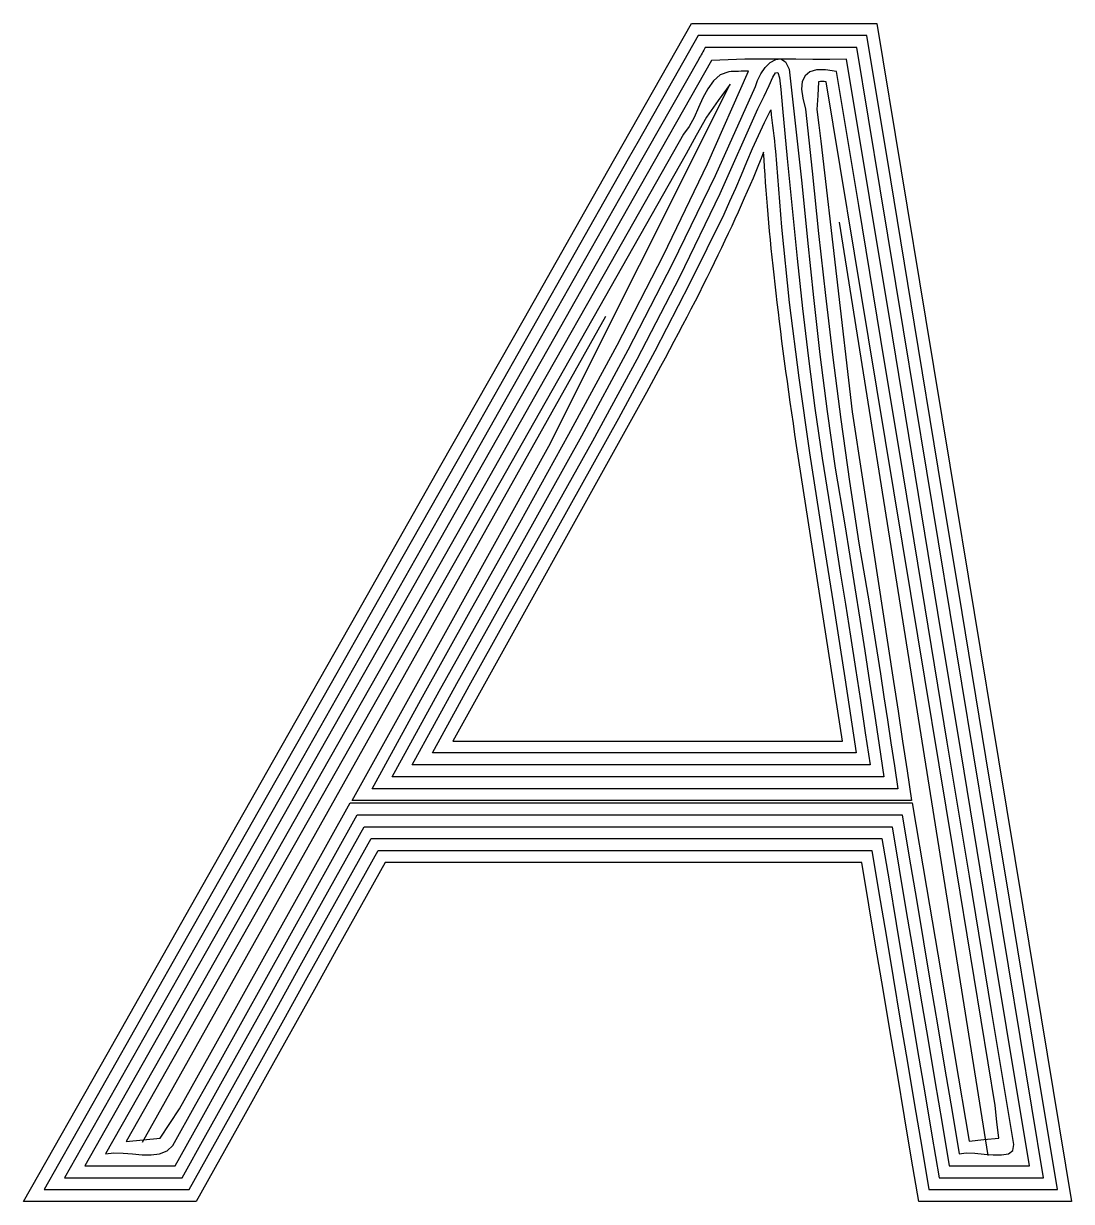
# Model space of a CAD drawing. Extents: x 11 to 234, y 10 to 80.
# Drawn here: x 11.3 to 60.9, y 10.2 to 66 of the extents above; entities that cross this region are included whole.
import ezdxf

# ---------------------------------------------------------------- set-up
doc = ezdxf.new("R2010")
doc.units = 0
doc.layers.add('text', color=7, linetype='CONTINUOUS')

msp = doc.modelspace()

# ---------------------------------------------------------------- linework, layer by layer
at = {"layer": 'text', "color": 7}
for p, q in [((38.970014, 59.046918), (42.925973, 66.025781)), ((42.925973, 66.025781), (44.025645, 66.025781)), ((44.025645, 66.025781), (45.125314, 66.025781)), ((45.125314, 66.025781), (46.224985, 66.025781)), ((46.224985, 66.025781), (47.324655, 66.025781)), ((47.324655, 66.025781), (48.424326, 66.025781)), ((48.424326, 66.025781), (49.523998, 66.025781)), ((49.523998, 66.025781), (50.623667, 66.025781)), ((50.623667, 66.025781), (51.723338, 66.025781)), ((51.723338, 66.025781), (52.875375, 59.046918)), ((43.256606, 65.458992), (42.78212, 64.622911)), ((44.254965, 65.458992), (43.256606, 65.458992)), ((45.253326, 65.458992), (44.254965, 65.458992)), ((46.251684, 65.458992), (45.253326, 65.458992)), ((47.250042, 65.458992), (46.251684, 65.458992)), ((48.248401, 65.458992), (47.250042, 65.458992)), ((49.246762, 65.458992), (48.248401, 65.458992)), ((50.24512, 65.458992), (49.246762, 65.458992)), ((51.243481, 65.458992), (50.24512, 65.458992)), ((52.373109, 58.621408), (51.243481, 65.458992)), ((43.549412, 64.825756), (43.510604, 64.756967)), ((43.588215, 64.894547), (43.549412, 64.825756)), ((44.485154, 64.894547), (43.588215, 64.894547)), ((45.382087, 64.894547), (44.485154, 64.894547)), ((46.279026, 64.894547), (45.382087, 64.894547)), ((47.175959, 64.894547), (46.279026, 64.894547)), ((48.072895, 64.894547), (47.175959, 64.894547)), ((48.969834, 64.894547), (48.072895, 64.894547)), ((49.866767, 64.894547), (48.969834, 64.894547)), ((50.763703, 64.894547), (49.866767, 64.894547)), ((51.870175, 58.198038), (50.763703, 64.894547)), ((43.277773, 64.344214), (39.523441, 57.727779)), ((43.884548, 64.273659), (40.172267, 57.726662)), ((42.78212, 64.622911), (42.307634, 63.786828)), ((43.316576, 64.413009), (43.277773, 64.344214)), ((43.355384, 64.4818), (43.316576, 64.413009)), ((43.394187, 64.550589), (43.355384, 64.4818)), ((43.432995, 64.619381), (43.394187, 64.550589)), ((43.471801, 64.688172), (43.432995, 64.619381)), ((43.510604, 64.756967), (43.471801, 64.688172)), ((44.66651, 64.312408), (43.884548, 64.273659)), ((45.45893, 64.332841), (44.66651, 64.312408)), ((46.259149, 64.339529), (45.45893, 64.332841)), ((47.064501, 64.337271), (46.259149, 64.339529)), ((46.668329, 64.176958), (46.925755, 64.327255)), ((46.925755, 64.327255), (47.174367, 64.349946)), ((47.87232, 64.330442), (47.064501, 64.337271)), ((47.174367, 64.349946), (47.392999, 64.208017)), ((47.392999, 64.208017), (47.560487, 63.864439)), ((48.679938, 64.323866), (47.87232, 64.330442)), ((49.484698, 64.322173), (48.679938, 64.323866)), ((50.283928, 64.330103), (49.484698, 64.322173)), ((51.368844, 57.774933), (50.283928, 64.330103)), ((42.307634, 63.786828), (41.833148, 62.950748)), ((43.695566, 59.373556), (45.641379, 63.765577)), ((44.695937, 63.744495), (44.295579, 63.589752)), ((44.814112, 63.746925), (44.695937, 63.744385)), ((44.695937, 63.744376), (44.695937, 63.744495)), ((44.695937, 63.744385), (44.695937, 63.744385)), ((44.695937, 63.744385), (44.695937, 63.744385)), ((44.695937, 63.744385), (44.695937, 63.744382)), ((44.695937, 63.744382), (44.695937, 63.744382)), ((44.695937, 63.744382), (44.695937, 63.744379)), ((44.695937, 63.744379), (44.695937, 63.744376)), ((44.695937, 63.744376), (44.695937, 63.744376)), ((44.932281, 63.75034), (44.814112, 63.746925)), ((45.05045, 63.75415), (44.932281, 63.75034)), ((45.16862, 63.757988), (45.05045, 63.75415)), ((45.286792, 63.761431), (45.16862, 63.757988)), ((45.404975, 63.763971), (45.286792, 63.761431)), ((45.52317, 63.765664), (45.404975, 63.763971)), ((45.641379, 63.765577), (45.52317, 63.765664)), ((46.211699, 63.641667), (46.423253, 63.93609)), ((46.423253, 63.93609), (46.668329, 64.176958)), ((46.789433, 63.479271), (46.920348, 63.697572)), ((46.920348, 63.697572), (47.018871, 63.702794)), ((47.018871, 63.702794), (47.097292, 63.451125)), ((47.560487, 63.864439), (47.869946, 61.163866)), ((48.536301, 63.730889), (48.313247, 63.544791)), ((48.857253, 63.829918), (48.536301, 63.730889)), ((49.278924, 63.839796), (48.857253, 63.829918)), ((49.804151, 63.758501), (49.278924, 63.839796)), ((50.85886, 57.40133), (49.804151, 63.758501)), ((40.462821, 54.574877), (44.759437, 63.158884)), ((43.971441, 63.310646), (43.704343, 62.938465)), ((44.295579, 63.589752), (43.971441, 63.310646)), ((44.759437, 63.158884), (44.201371, 62.374458)), ((45.973794, 63.040277), (46.05482, 63.33072)), ((46.05482, 63.33072), (46.211699, 63.641667)), ((46.381261, 62.578756), (46.613832, 63.091723)), ((46.613832, 63.091723), (46.789433, 63.479271)), ((47.097292, 63.451125), (47.167902, 62.898726)), ((48.185262, 63.273686), (48.149516, 62.919638)), ((48.313247, 63.544791), (48.185262, 63.273686)), ((48.957484, 63.264717), (48.914377, 62.60815)), ((49.046294, 63.271942), (48.957484, 63.264717)), ((49.135103, 63.279167), (49.046294, 63.271942)), ((49.222683, 63.271942), (49.135103, 63.279167)), ((49.310262, 63.264717), (49.222683, 63.271942)), ((51.316097, 51.135458), (49.310262, 63.264717)), ((41.833148, 62.950748), (41.358665, 62.114664)), ((43.704343, 62.938465), (43.475094, 62.504526)), ((44.077676, 58.82055), (45.973794, 63.040277)), ((46.079427, 61.984196), (46.381261, 62.578756)), ((47.167902, 62.898726), (47.242987, 62.001778)), ((48.149516, 62.919638), (48.20318, 62.484711)), ((48.914377, 62.60815), (48.871271, 61.951585)), ((41.358665, 62.114664), (40.884179, 61.278581)), ((43.264517, 62.040124), (43.053423, 61.576565)), ((43.475094, 62.504526), (43.264517, 62.040124)), ((44.201371, 62.374458), (43.643307, 61.590033)), ((44.292929, 57.968089), (46.079427, 61.984196)), ((47.242987, 62.001778), (47.242987, 62.001778)), ((47.242987, 62.001778), (47.242987, 62.001775)), ((47.242987, 62.001775), (47.469146, 59.629063)), ((47.242987, 62.001775), (47.242987, 62.001773)), ((47.242987, 62.00177), (47.242987, 62.001775)), ((47.242987, 62.001773), (47.242987, 62.001773)), ((47.242987, 62.001773), (47.242987, 62.00177)), ((47.242987, 62.00177), (47.242987, 62.00177)), ((47.242987, 62.00177), (47.242987, 62.00177)), ((48.20318, 62.484711), (48.343431, 61.97096)), ((43.053423, 61.576565), (42.822633, 61.145152)), ((43.643307, 61.590033), (43.159657, 60.721539)), ((46.385898, 61.330442), (46.685601, 61.938275)), ((46.685601, 61.938275), (46.714704, 61.692214)), ((46.714704, 61.692214), (46.743806, 61.44615)), ((46.743806, 61.44615), (46.772912, 61.200089)), ((48.343431, 61.97096), (48.64667, 59.0257)), ((48.871271, 61.951585), (48.970548, 61.204718)), ((40.884179, 61.278581), (40.409695, 60.4425)), ((42.822633, 61.145152), (42.552964, 60.777191)), ((46.101068, 60.716118), (46.385898, 61.330442)), ((46.772912, 61.200089), (46.802015, 60.954028)), ((46.802015, 60.954028), (46.83112, 60.707964)), ((47.869946, 61.163866), (48.156628, 58.45961)), ((48.970548, 61.204718), (49.069825, 60.457853)), ((42.552964, 60.777191), (39.128028, 54.735913)), ((40.409695, 60.4425), (39.935206, 59.606417)), ((43.159657, 60.721539), (42.67601, 59.853045)), ((45.827053, 60.097058), (46.101068, 60.716118)), ((46.83112, 60.707964), (46.860226, 60.461903)), ((46.860226, 60.461903), (46.889329, 60.215839)), ((49.069825, 60.457853), (49.806767, 54.038957)), ((42.67601, 59.853045), (36.043492, 48.14732)), ((45.559794, 59.475026), (45.827053, 60.097058)), ((46.889329, 60.215839), (46.918434, 59.969778)), ((46.918434, 59.969778), (47.194298, 56.382564)), ((39.935206, 59.606417), (39.460723, 58.770334)), ((41.607328, 55.051573), (43.695566, 59.373556)), ((45.295239, 58.851775), (45.559794, 59.475026)), ((47.469146, 59.629063), (47.698872, 57.257374)), ((35.014055, 52.068054), (38.970014, 59.046918)), ((39.460723, 58.770334), (36.059914, 52.768235)), ((42.054484, 54.664912), (44.077676, 58.82055)), ((45.029326, 58.229071), (45.295239, 58.851775)), ((48.64667, 59.0257), (48.957165, 56.080841)), ((52.875375, 59.046918), (54.027411, 52.068054)), ((44.758006, 57.608673), (45.029326, 58.229071)), ((48.156628, 58.45961), (48.434842, 55.753601)), ((52.975936, 51.501413), (51.870175, 58.198038)), ((53.502241, 51.783745), (52.373109, 58.621408)), ((39.523441, 57.727779), (35.767459, 51.104566)), ((40.172267, 57.726662), (36.460328, 51.178703)), ((42.374662, 54.016811), (44.292929, 57.968089)), ((44.477215, 56.992337), (44.758006, 57.608673)), ((52.451802, 51.219439), (51.368844, 57.774933)), ((42.877636, 53.733821), (44.477215, 56.992337)), ((47.698872, 57.257374), (47.938419, 54.88717)), ((51.909867, 51.043549), (50.85886, 57.40133)), ((56.996144, 12.379816), (49.952997, 56.606621)), ((47.194298, 56.382564), (47.569018, 52.806383)), ((48.957165, 56.080841), (49.282107, 53.137359)), ((48.434842, 55.753601), (48.718905, 53.047756)), ((39.128028, 54.735913), (35.70395, 48.694436)), ((39.407217, 50.784763), (41.607328, 55.051573)), ((47.938419, 54.88717), (48.194039, 52.518925)), ((36.166202, 45.990871), (40.462821, 54.574877)), ((39.931072, 50.559888), (42.054484, 54.664912)), ((40.353279, 50.116367), (42.374662, 54.016811)), ((41.208647, 50.511007), (42.877636, 53.733821)), ((49.806767, 54.038957), (50.543708, 47.620064)), ((48.718905, 53.047756), (49.023123, 50.344002)), ((49.282107, 53.137359), (49.628693, 50.196245)), ((36.059914, 52.768235), (32.658389, 46.766539)), ((47.569018, 52.806383), (48.02205, 49.238913)), ((48.194039, 52.518925), (48.471988, 50.153102)), ((16.912361, 13.001269), (38.870402, 52.152866)), ((31.058096, 45.08919), (35.014055, 52.068054)), ((54.027411, 52.068054), (55.179447, 45.08919)), ((54.081262, 44.804714), (52.975936, 51.501413)), ((54.63102, 44.946022), (53.502241, 51.783745)), ((35.767459, 51.104566), (32.010136, 44.476343)), ((36.460328, 51.178703), (32.748584, 44.630061)), ((53.321926, 39.006199), (51.316097, 51.135458)), ((52.958469, 44.685368), (51.909867, 51.043549)), ((53.533508, 44.663738), (52.451802, 51.219439)), ((37.125786, 46.558251), (39.407217, 50.784763)), ((37.734285, 46.492002), (39.931072, 50.559888)), ((39.486645, 47.315461), (41.208647, 50.511007)), ((49.023123, 50.344002), (49.361815, 47.644256)), ((38.257452, 46.252762), (40.353279, 50.116367)), ((48.471988, 50.153102), (48.778513, 47.790171)), ((49.628693, 50.196245), (50.004114, 47.258481)), ((48.02205, 49.238913), (48.532833, 45.677844)), ((35.70395, 48.694436), (32.280318, 42.652919)), ((36.043492, 48.14732), (29.410976, 36.441597)), ((40.793277, 48.545299), (31.615071, 32.01691)), ((48.778513, 47.790171), (49.119869, 45.430595)), ((49.361815, 47.644256), (49.749289, 44.950448)), ((50.543708, 47.620064), (51.526666, 41.231473)), ((37.728028, 44.138737), (39.486645, 47.315461)), ((50.004114, 47.258481), (50.415563, 44.325052)), ((32.658389, 46.766539), (29.256378, 40.765118)), ((34.793589, 42.357175), (37.125786, 46.558251)), ((35.490974, 42.44778), (37.734285, 46.492002)), ((31.505804, 37.592183), (36.166202, 45.990871)), ((36.115834, 42.412), (38.257452, 46.252762)), ((50.085734, 32.01691), (47.914954, 46.031764)), ((48.532833, 45.677844), (49.080826, 42.120862)), ((49.119869, 45.430595), (49.502311, 43.074847)), ((27.102137, 38.110327), (31.058096, 45.08919)), ((49.749289, 44.950448), (50.199857, 42.264494)), ((54.005965, 38.327005), (52.958469, 44.685368)), ((55.186442, 38.107993), (54.081262, 44.804714)), ((55.759587, 38.108263), (54.63102, 44.946022)), ((55.179447, 45.08919), (56.331483, 38.110327)), ((32.010136, 44.476343), (28.251774, 37.844868)), ((32.748584, 44.630061), (29.036896, 38.081009)), ((35.949196, 40.972396), (37.728028, 44.138737)), ((50.415563, 44.325052), (50.870237, 41.396945)), ((54.614676, 38.107947), (53.533508, 44.663738)), ((49.502311, 43.074847), (49.743837, 41.552086)), ((32.280318, 42.652919), (28.856717, 36.611537)), ((33.227989, 38.413755), (35.490974, 42.44778)), ((32.441176, 38.166661), (34.793589, 42.357175)), ((33.957096, 38.580088), (36.115834, 42.412)), ((49.080826, 42.120862), (49.645474, 38.565647)), ((50.199857, 42.264494), (50.438967, 40.772941)), ((49.743837, 41.552086), (49.985498, 40.029325)), ((50.870237, 41.396945), (51.37533, 38.475141)), ((29.256378, 40.765118), (25.854126, 34.763831)), ((34.166548, 37.807996), (35.949196, 40.972396)), ((50.438967, 40.772941), (50.676491, 39.281092)), ((51.526666, 41.231473), (52.509623, 34.842882)), ((49.985498, 40.029325), (50.226589, 38.506462)), ((50.676491, 39.281092), (50.912186, 37.788918)), ((31.809899, 34.743026), (33.957096, 38.580088)), ((49.645474, 38.565647), (50.20623, 35.009887)), ((55.327197, 26.876846), (53.321926, 39.006199)), ((23.146178, 31.131461), (27.102137, 38.110327)), ((29.036896, 38.081009), (25.325114, 31.531825)), ((30.099096, 33.971845), (32.441176, 38.166661)), ((30.972184, 34.376445), (33.227989, 38.413755)), ((50.226589, 38.506462), (50.466402, 36.983385)), ((51.37533, 38.475141), (51.546588, 37.386141)), ((55.053653, 31.968677), (54.005965, 38.327005)), ((55.696017, 31.552188), (54.614676, 38.107947)), ((56.291759, 31.411294), (55.186442, 38.107993)), ((56.888084, 31.270496), (55.759587, 38.108263)), ((56.331483, 38.110327), (57.483521, 31.131461)), ((28.251774, 37.844868), (24.492683, 31.211912)), ((26.845409, 29.193493), (31.505804, 37.592183)), ((32.396486, 34.637102), (34.166548, 37.807996)), ((50.912186, 37.788918), (51.145818, 36.2964)), ((50.466402, 36.983385), (50.704225, 35.459989)), ((51.546588, 37.386141), (51.716, 36.296854)), ((29.410976, 36.441597), (22.773032, 24.738945)), ((28.856717, 36.611537), (25.432737, 30.570452)), ((51.145818, 36.2964), (51.377139, 34.803512)), ((51.716, 36.296854), (51.883877, 35.207335)), ((50.704225, 35.459989), (50.939359, 33.93617)), ((51.883877, 35.207335), (52.050527, 34.117627)), ((25.854126, 34.763831), (22.451875, 28.762548)), ((29.702904, 30.886823), (31.809899, 34.743026)), ((30.655404, 31.451268), (32.396486, 34.637102)), ((50.20623, 35.009887), (50.742537, 31.451268)), ((51.377139, 34.803512), (51.605917, 33.310229)), ((52.509623, 34.842882), (52.724352, 33.430585)), ((28.750407, 30.322379), (30.972184, 34.376445)), ((52.050527, 34.117627), (52.216256, 33.027775)), ((27.797907, 29.757853), (30.099096, 33.971845)), ((50.939359, 33.93617), (51.171083, 32.411814)), ((51.605917, 33.310229), (51.831906, 31.816525)), ((52.216256, 33.027775), (52.381381, 31.93783)), ((52.724352, 33.430585), (52.939078, 32.018289)), ((51.171083, 32.411814), (51.398703, 30.886823)), ((31.615071, 32.01691), (50.085734, 32.01691)), ((52.381381, 31.93783), (52.546205, 30.84784)), ((52.939078, 32.018289), (53.153138, 30.605891)), ((56.102831, 25.610591), (55.053653, 31.968677)), ((25.325114, 31.531825), (21.613093, 24.982785)), ((33.166293, 31.451268), (30.655404, 31.451268)), ((35.677187, 31.451268), (33.166293, 31.451268)), ((38.188079, 31.451268), (35.677187, 31.451268)), ((40.69897, 31.451268), (38.188079, 31.451268)), ((43.209862, 31.451268), (40.69897, 31.451268)), ((45.720754, 31.451268), (43.209862, 31.451268)), ((48.231648, 31.451268), (45.720754, 31.451268)), ((50.742537, 31.451268), (48.231648, 31.451268)), ((51.831906, 31.816525), (52.05487, 30.322379)), ((56.778229, 24.996572), (55.696017, 31.552188)), ((57.397495, 24.714666), (56.291759, 31.411294)), ((58.016656, 24.43274), (56.888084, 31.270496)), ((19.190218, 24.152597), (23.146178, 31.131461)), ((24.492683, 31.211912), (20.733167, 24.579239)), ((32.414879, 30.886823), (29.702904, 30.886823)), ((35.126854, 30.886823), (32.414879, 30.886823)), ((37.838829, 30.886823), (35.126854, 30.886823)), ((40.550804, 30.886823), (37.838829, 30.886823)), ((43.262779, 30.886823), (40.550804, 30.886823)), ((45.974754, 30.886823), (43.262779, 30.886823)), ((48.686728, 30.886823), (45.974754, 30.886823)), ((51.398703, 30.886823), (48.686728, 30.886823)), ((52.546205, 30.84784), (52.711034, 29.757853)), ((57.483521, 31.131461), (58.635557, 24.152597)), ((25.432737, 30.570452), (22.007959, 24.529838)), ((31.663462, 30.322379), (28.750407, 30.322379)), ((34.576523, 30.322379), (31.663462, 30.322379)), ((37.489579, 30.322379), (34.576523, 30.322379)), ((40.402637, 30.322379), (37.489579, 30.322379)), ((43.315695, 30.322379), (40.402637, 30.322379)), ((46.228754, 30.322379), (43.315695, 30.322379)), ((49.141812, 30.322379), (46.228754, 30.322379)), ((52.05487, 30.322379), (49.141812, 30.322379)), ((53.153138, 30.605891), (53.367201, 29.193493)), ((30.912048, 29.757853), (27.797907, 29.757853)), ((34.02619, 29.757853), (30.912048, 29.757853)), ((37.140332, 29.757853), (34.02619, 29.757853)), ((40.25447, 29.757853), (37.140332, 29.757853)), ((43.368612, 29.757853), (40.25447, 29.757853)), ((46.482754, 29.757853), (43.368612, 29.757853)), ((49.596892, 29.757853), (46.482754, 29.757853)), ((52.711034, 29.757853), (49.596892, 29.757853)), ((24.737863, 25.461378), (26.760742, 29.087659)), ((26.760742, 29.087659), (33.419412, 29.087659)), ((33.475857, 29.193493), (26.845409, 29.193493)), ((33.419412, 29.087659), (40.078081, 29.087659)), ((40.106304, 29.193493), (33.475857, 29.193493)), ((40.078081, 29.087659), (46.736751, 29.087659)), ((46.736751, 29.193493), (40.106304, 29.193493)), ((53.367201, 29.193493), (46.736751, 29.193493)), ((46.736751, 29.087659), (53.395423, 29.087659)), ((53.395423, 29.087659), (54.069612, 25.079881)), ((22.451875, 28.762548), (19.049855, 22.761132)), ((25.998056, 26.564836), (27.09235, 28.523159)), ((27.09235, 28.523159), (30.320265, 28.523159)), ((30.320265, 28.523159), (33.548176, 28.523159)), ((33.548176, 28.523159), (36.776087, 28.523159)), ((36.776087, 28.523159), (40.003998, 28.523159)), ((40.003998, 28.523159), (43.231909, 28.523159)), ((43.231909, 28.523159), (46.459823, 28.523159)), ((46.459823, 28.523159), (49.687734, 28.523159)), ((49.687734, 28.523159), (52.915645, 28.523159)), ((52.915645, 28.523159), (53.253076, 26.513886)), ((26.302159, 25.951163), (27.423962, 27.958773)), ((27.423962, 27.958773), (30.550454, 27.958773)), ((30.550454, 27.958773), (33.67694, 27.958773)), ((33.67694, 27.958773), (36.803429, 27.958773)), ((36.803429, 27.958773), (39.929915, 27.958773)), ((39.929915, 27.958773), (43.056404, 27.958773)), ((43.056404, 27.958773), (46.182892, 27.958773)), ((46.182892, 27.958773), (49.309378, 27.958773)), ((49.309378, 27.958773), (52.43587, 27.958773)), ((52.43587, 27.958773), (52.773301, 25.949501)), ((26.63377, 25.386719), (27.755573, 27.394329)), ((27.755573, 27.394329), (30.78064, 27.394329)), ((30.78064, 27.394329), (33.805704, 27.394329)), ((33.805704, 27.394329), (36.830768, 27.394329)), ((36.830768, 27.394329), (39.855834, 27.394329)), ((39.855834, 27.394329), (42.880898, 27.394329)), ((42.880898, 27.394329), (45.905962, 27.394329)), ((45.905962, 27.394329), (48.931026, 27.394329)), ((48.931026, 27.394329), (51.956092, 27.394329)), ((51.956092, 27.394329), (52.293523, 25.385056)), ((26.965381, 24.822274), (28.087185, 26.829885)), ((28.087185, 26.829885), (31.010826, 26.829885)), ((31.010826, 26.829885), (33.934468, 26.829885)), ((33.934468, 26.829885), (36.858109, 26.829885)), ((36.858109, 26.829885), (39.781748, 26.829885)), ((39.781748, 26.829885), (42.70539, 26.829885)), ((42.70539, 26.829885), (45.629031, 26.829885)), ((45.629031, 26.829885), (48.552673, 26.829885)), ((48.552673, 26.829885), (51.476315, 26.829885)), ((51.476315, 26.829885), (51.813903, 24.82064)), ((57.332465, 14.747491), (55.327197, 26.876846)), ((24.905142, 24.605745), (25.998056, 26.564836)), ((28.416028, 26.266251), (27.297315, 24.257329)), ((31.238993, 26.266251), (28.416028, 26.266251)), ((34.061958, 26.266251), (31.238993, 26.266251)), ((36.884923, 26.266251), (34.061958, 26.266251)), ((39.707889, 26.266251), (36.884923, 26.266251)), ((42.530851, 26.266251), (39.707889, 26.266251)), ((45.353816, 26.266251), (42.530851, 26.266251)), ((48.176782, 26.266251), (45.353816, 26.266251)), ((50.999747, 26.266251), (48.176782, 26.266251)), ((51.33774, 24.257329), (50.999747, 26.266251)), ((53.253076, 26.513886), (53.59089, 24.504675)), ((25.181796, 23.942751), (26.302159, 25.951163)), ((52.773301, 25.949501), (53.111112, 23.94029)), ((22.714985, 21.835096), (24.737863, 25.461378)), ((25.513407, 23.37831), (26.63377, 25.386719)), ((52.293523, 25.385056), (52.631334, 23.375849)), ((57.154801, 19.252969), (56.102831, 25.610591)), ((22.773032, 24.738945), (16.135092, 13.036293)), ((20.733167, 24.579239), (16.973538, 17.948611)), ((21.613093, 24.982785), (17.900691, 18.434166)), ((23.813292, 22.646064), (24.905142, 24.605745)), ((25.845018, 22.813865), (26.965381, 24.822274)), ((51.813903, 24.82064), (52.151839, 22.811452)), ((54.069612, 25.079881), (54.743802, 21.0721)), ((57.862033, 18.441218), (56.778229, 24.996572)), ((58.503933, 18.01815), (57.397495, 24.714666)), ((15.234259, 17.173734), (19.190218, 24.152597)), ((22.007959, 24.529838), (18.581976, 18.489859)), ((27.297315, 24.257329), (26.178603, 22.248406)), ((51.675736, 22.248406), (51.33774, 24.257329)), ((53.59089, 24.504675), (53.929068, 22.495527)), ((59.145438, 17.595017), (58.016656, 24.43274)), ((58.635557, 24.152597), (59.787593, 17.173734)), ((24.062528, 21.933733), (25.181796, 23.942751)), ((53.111112, 23.94029), (53.449291, 21.931142)), ((24.394137, 21.369288), (25.513407, 23.37831)), ((52.631334, 23.375849), (52.969513, 21.3667)), ((19.049855, 22.761132), (15.648315, 16.759448)), ((22.722182, 20.685969), (23.813292, 22.646064)), ((24.725748, 20.804846), (25.845018, 22.813865)), ((52.151839, 22.811452), (52.490099, 20.802318)), ((53.929068, 22.495527), (54.2676, 20.486438)), ((20.695592, 18.206881), (22.714985, 21.835096)), ((22.944005, 19.924299), (24.062528, 21.933733)), ((26.178603, 22.248406), (25.05989, 20.239484)), ((52.013729, 20.239484), (51.675736, 22.248406)), ((53.449291, 21.931142), (53.787825, 19.922053)), ((23.275614, 19.359855), (24.394137, 21.369288)), ((52.969513, 21.3667), (53.308047, 19.357611)), ((21.631489, 18.725642), (22.722182, 20.685969)), ((23.607225, 18.79541), (24.725748, 20.804846)), ((52.490099, 20.802318), (52.82867, 18.793234)), ((54.743802, 21.0721), (55.420748, 17.064781)), ((25.05989, 20.239484), (23.941176, 18.230562)), ((52.351722, 18.230562), (52.013729, 20.239484)), ((54.2676, 20.486438), (54.606472, 18.477405)), ((21.825883, 17.91464), (22.944005, 19.924299)), ((53.787825, 19.922053), (54.126694, 17.91302)), ((22.157494, 17.350195), (23.275614, 19.359855)), ((53.308047, 19.357611), (53.646919, 17.348578)), ((58.210854, 12.896029), (57.154801, 19.252969)), ((17.900691, 18.434166), (14.187762, 11.886238)), ((18.581976, 18.489859), (15.15437, 12.450682)), ((20.540894, 16.765262), (21.631489, 18.725642)), ((22.489106, 16.785751), (23.607225, 18.79541)), ((52.82867, 18.793234), (53.167528, 16.784199)), ((54.606472, 18.477405), (54.945669, 16.468426)), ((58.948137, 11.886238), (57.862033, 18.441218)), ((16.973538, 17.948611), (13.214095, 11.321793)), ((18.676196, 14.578666), (20.695592, 18.206881)), ((20.707818, 15.904949), (21.825883, 17.91464)), ((23.941176, 18.230562), (22.822465, 16.221637)), ((52.689718, 16.221637), (52.351722, 18.230562)), ((54.126694, 17.91302), (54.465892, 15.904041)), ((59.611359, 11.321793), (58.503933, 18.01815)), ((21.039429, 15.340505), (22.157494, 17.350195)), ((53.646919, 17.348578), (53.986114, 15.339599)), ((60.274578, 10.757349), (59.145438, 17.595017)), ((11.278299, 10.19487), (15.234259, 17.173734)), ((15.648315, 16.759448), (12.247487, 10.757349)), ((19.450075, 14.805005), (20.540894, 16.765262)), ((21.37104, 14.776052), (22.489106, 16.785751)), ((53.167528, 16.784199), (53.506658, 14.775205)), ((55.420748, 17.064781), (56.097695, 13.05746)), ((59.787593, 17.173734), (60.939629, 10.19487)), ((22.822465, 16.221637), (21.703751, 14.212715)), ((53.027711, 14.212715), (52.689718, 16.221637)), ((54.945669, 16.468426), (55.285174, 14.459512)), ((19.589464, 13.895434), (20.707818, 15.904949)), ((54.465892, 15.904041), (54.805399, 13.895124)), ((19.921075, 13.33099), (21.039429, 15.340505)), ((53.986114, 15.339599), (54.325622, 13.330679)), ((18.213732, 13.883694), (18.676196, 14.578666)), ((18.35871, 12.845059), (19.450075, 14.805005)), ((20.252686, 12.766545), (21.37104, 14.776052)), ((53.506658, 14.775205), (53.846033, 12.766263)), ((57.411758, 13.973497), (57.332465, 14.747491)), ((21.703751, 14.212715), (20.585038, 12.203792)), ((53.365707, 12.203792), (53.027711, 14.212715)), ((55.285174, 14.459512), (55.624976, 12.450626)), ((57.491051, 13.199474), (57.411758, 13.973497)), ((17.751272, 13.18875), (18.213732, 13.883694)), ((18.470476, 11.886238), (19.589464, 13.895434)), ((54.805399, 13.895124), (55.145198, 11.886238)), ((16.135092, 13.036293), (16.943182, 13.112521)), ((16.943182, 13.112521), (17.751272, 13.18875)), ((18.076888, 12.593656), (18.35871, 12.845059)), ((18.802087, 11.321793), (19.921075, 13.33099)), ((54.325622, 13.330679), (54.66542, 11.321793)), ((56.097695, 13.05746), (56.794375, 13.128467)), ((56.794375, 13.128467), (57.491051, 13.199474)), ((58.157116, 12.611944), (58.210854, 12.896029)), ((15.15437, 12.450682), (15.558834, 12.493326)), ((15.558834, 12.493326), (15.99498, 12.482037)), ((15.99498, 12.482037), (16.446403, 12.444727)), ((16.446403, 12.444727), (16.896706, 12.409308)), ((16.896706, 12.409308), (17.329488, 12.403664)), ((17.329488, 12.403664), (17.728347, 12.455847)), ((17.728347, 12.455847), (18.076888, 12.593656)), ((19.133698, 10.757349), (20.252686, 12.766545)), ((53.846033, 12.766263), (54.185645, 10.757349)), ((55.624976, 12.450626), (55.957699, 12.498265)), ((55.957699, 12.498265), (56.361999, 12.485283)), ((56.361999, 12.485283), (56.800733, 12.44309)), ((56.800733, 12.44309), (57.236755, 12.403184)), ((57.236755, 12.403184), (57.632925, 12.396975)), ((57.632925, 12.396975), (57.952092, 12.456101)), ((57.952092, 12.456101), (58.157116, 12.611944)), ((14.187762, 11.886238), (14.723101, 11.886238)), ((14.723101, 11.886238), (15.25844, 11.886238)), ((15.25844, 11.886238), (15.793778, 11.886238)), ((15.793778, 11.886238), (16.329117, 11.886238)), ((16.329117, 11.886238), (16.864459, 11.886238)), ((16.864459, 11.886238), (17.399798, 11.886238)), ((17.399798, 11.886238), (17.935137, 11.886238)), ((17.935137, 11.886238), (18.470476, 11.886238)), ((20.585038, 12.203792), (19.466325, 10.19487)), ((53.7037, 10.19487), (53.365707, 12.203792)), ((55.145198, 11.886238), (55.620564, 11.886238)), ((55.620564, 11.886238), (56.095934, 11.886238)), ((56.095934, 11.886238), (56.571301, 11.886238)), ((56.571301, 11.886238), (57.046667, 11.886238)), ((57.046667, 11.886238), (57.522034, 11.886238)), ((57.522034, 11.886238), (57.9974, 11.886238)), ((57.9974, 11.886238), (58.47277, 11.886238)), ((58.47277, 11.886238), (58.948137, 11.886238)), ((13.214095, 11.321793), (13.912595, 11.321793)), ((13.912595, 11.321793), (14.611092, 11.321793)), ((14.611092, 11.321793), (15.309592, 11.321793)), ((15.309592, 11.321793), (16.008092, 11.321793)), ((16.008092, 11.321793), (16.70659, 11.321793)), ((16.70659, 11.321793), (17.40509, 11.321793)), ((17.40509, 11.321793), (18.103587, 11.321793)), ((18.103587, 11.321793), (18.802087, 11.321793)), ((54.66542, 11.321793), (55.283662, 11.321793)), ((55.283662, 11.321793), (55.901903, 11.321793)), ((55.901903, 11.321793), (56.520145, 11.321793)), ((56.520145, 11.321793), (57.138387, 11.321793)), ((57.138387, 11.321793), (57.756631, 11.321793)), ((57.756631, 11.321793), (58.374873, 11.321793)), ((58.374873, 11.321793), (58.993114, 11.321793)), ((58.993114, 11.321793), (59.611359, 11.321793)), ((12.247487, 10.757349), (13.108262, 10.757349)), ((13.108262, 10.757349), (13.96904, 10.757349)), ((13.96904, 10.757349), (14.829815, 10.757349)), ((14.829815, 10.757349), (15.690592, 10.757349)), ((15.690592, 10.757349), (16.551367, 10.757349)), ((16.551367, 10.757349), (17.412145, 10.757349)), ((17.412145, 10.757349), (18.27292, 10.757349)), ((18.27292, 10.757349), (19.133698, 10.757349)), ((54.185645, 10.757349), (54.946759, 10.757349)), ((54.946759, 10.757349), (55.707878, 10.757349)), ((55.707878, 10.757349), (56.468995, 10.757349)), ((56.468995, 10.757349), (57.230109, 10.757349)), ((57.230109, 10.757349), (57.991228, 10.757349)), ((57.991228, 10.757349), (58.752345, 10.757349)), ((58.752345, 10.757349), (59.513462, 10.757349)), ((59.513462, 10.757349), (60.274578, 10.757349)), ((12.301802, 10.19487), (11.278299, 10.19487)), ((13.325306, 10.19487), (12.301802, 10.19487)), ((14.348809, 10.19487), (13.325306, 10.19487)), ((15.372312, 10.19487), (14.348809, 10.19487)), ((16.395815, 10.19487), (15.372312, 10.19487)), ((17.419319, 10.19487), (16.395815, 10.19487)), ((18.442822, 10.19487), (17.419319, 10.19487)), ((19.466325, 10.19487), (18.442822, 10.19487)), ((54.608191, 10.19487), (53.7037, 10.19487)), ((55.512683, 10.19487), (54.608191, 10.19487)), ((56.417174, 10.19487), (55.512683, 10.19487)), ((57.321664, 10.19487), (56.417174, 10.19487)), ((58.226155, 10.19487), (57.321664, 10.19487)), ((59.130646, 10.19487), (58.226155, 10.19487)), ((60.035138, 10.19487), (59.130646, 10.19487)), ((60.939629, 10.19487), (60.035138, 10.19487))]:
    msp.add_line(p, q, dxfattribs=at)
for points in [[(46.353518, 59.932367), (45.084024, 56.733277), (43.230612, 52.937593), (40.793277, 48.545299)], [(47.914954, 46.031764), (47.077076, 51.591964), (46.556598, 56.225495), (46.353518, 59.932367)]]:
    msp.add_open_spline(points, degree=3, dxfattribs=at)

doc.saveas('drawing.dxf')
